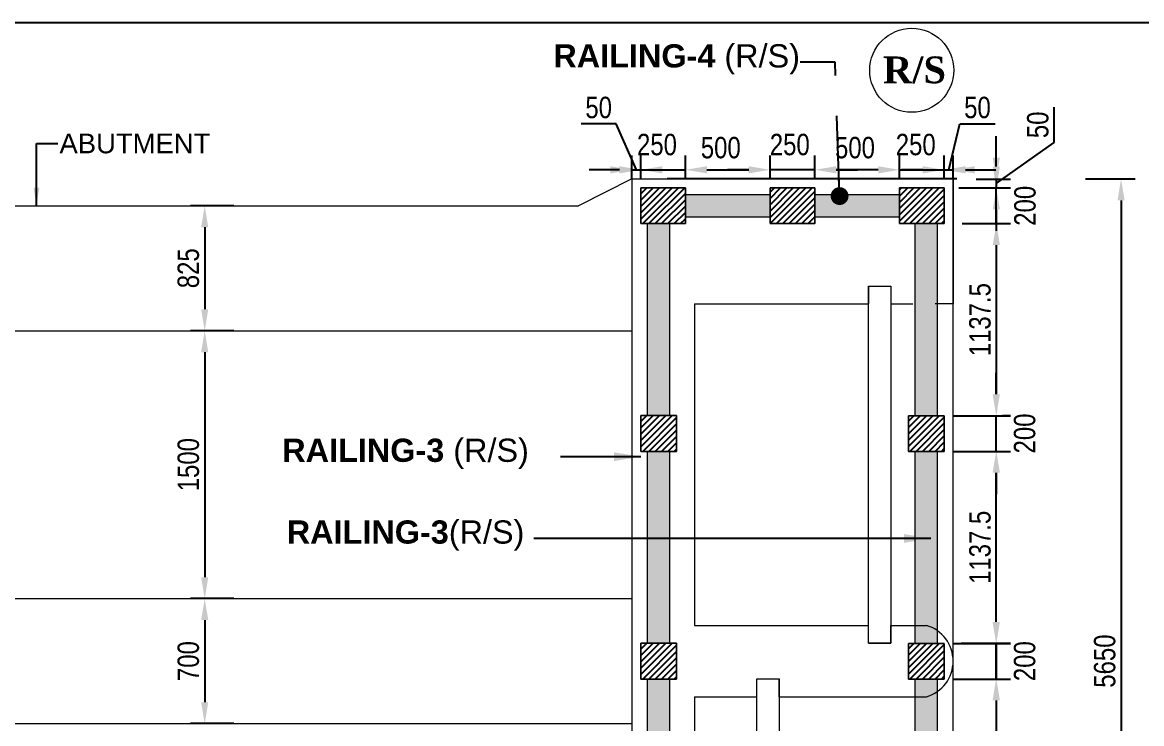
# Model space of a CAD drawing. Extents: x -358915 to 1258323, y -1667244 to -305611.
# Drawn here: x 1101144 to 1107416, y -1471821 to -1467894 of the extents above; entities that cross this region are included whole.
import ezdxf

# ---------------------------------------------------------------- set-up
doc = ezdxf.new("R2010")
doc.units = 0
doc.header["$LTSCALE"] = 300
doc.header["$MEASUREMENT"] = 0
doc.linetypes.add('DASHED', pattern=[0.75, 0.5, -0.25])
doc.linetypes.add('DASHED2', pattern=[9.525, 6.35, -3.175])
doc.layers.get('0').update_dxf_attribs({"linetype": 'CONTINUOUS'})
doc.layers.get('DEFPOINTS').update_dxf_attribs({"linetype": 'CONTINUOUS'})
for name, color, linetype, lineweight in [('Dim', 7, 'CONTINUOUS', 9), ('Dimension', 8, 'CONTINUOUS', 18), ('Railing', 8, 'CONTINUOUS', 0)]:
    doc.layers.add(name, color=color, linetype=linetype, lineweight=lineweight)
doc.layers.add('DOTTED', color=240, linetype='DASHED2')
doc.layers.add('LINE', color=7, linetype='CONTINUOUS')
doc.styles.add('1-2', font='arial.ttf')
doc.styles.add('Arial', font='arial.ttf')
doc.styles.add('DIM', font='isocp3.shx')
doc.styles.add('SH-T2', font='arial.ttf', dxfattribs={"width": 0.8})
doc.styles.add('style1', font='times.ttf')
doc.dimstyles.new('dim_50', dxfattribs={"dimtxt": 100, "dimasz": 100, "dimexe": 50, "dimexo": 30, "dimgap": 30, "dimtad": 1, "dimdec": 0, "dimzin": 0, "dimdsep": 46, "dimtxsty": 'DIM', "dimcen": 0.09, "dimclrd": 5, "dimclre": 5, "dimclrt": 7, "dimadec": 0, "dimazin": 0, "dimtfac": 1, "dimtdec": 0, "dimtmove": 0, "dimatfit": 3, "dimfxl": 1, "dimtolj": 1, "dimtzin": 0, "dimarcsym": 1})
doc.dimstyles.get("Standard").update_dxf_attribs({"dimtxt": 75, "dimasz": 75, "dimexe": 60, "dimexo": 60, "dimgap": 100, "dimtad": 1, "dimdec": 0, "dimzin": 0, "dimdsep": 46, "dimtxsty": 'style1', "dimcen": 0.09, "dimclrd": 5, "dimclre": 5, "dimadec": 0, "dimazin": 0, "dimtfac": 1, "dimtdec": 0, "dimtofl": 0, "dimtmove": 0, "dimatfit": 3, "dimfxl": 1, "dimtolj": 1, "dimtzin": 0, "dimarcsym": 0})

# ---------------------------------------------------------------- blocks, each defined once
blk = doc.blocks.new('*D1250')
at = {"layer": 'DEFPOINTS', "color": 0, "transparency": 16777216}
for p in [(1102378.2, -1468921.1), (1102165.7, -1469621.1), (1102378.2, -1469621.1)]:
    blk.add_point(p, dxfattribs=at)
at = {"layer": 'LINE', "color": 5, "lineweight": -2, "transparency": 16777216}
for p, q in [((1102328.2, -1468921.1), (1102085.7, -1468921.1)), ((1102165.7, -1469041.1), (1102165.7, -1469501.1)), ((1102328.2, -1469621.1), (1102085.7, -1469621.1))]:
    blk.add_line(p, q, dxfattribs=at)
at = {"layer": 'LINE', "color": 5, "transparency": 16777216}
for points in [[(1102145.7, -1469041.1), (1102185.7, -1469041.1), (1102165.7, -1468921.1)], [(1102145.7, -1469501.1), (1102185.7, -1469501.1), (1102165.7, -1469621.1)]]:
    blk.add_solid(points, dxfattribs=at)
at = {"layer": 'LINE', "color": 7, "transparency": 16777216, "insert": (1102074.4, -1469271.1), "char_height": 120, "attachment_point": 5, "rotation": 90, "style": 'SH-T2'}
blk.add_mtext('\\A1;825', dxfattribs=at)
blk = doc.blocks.new('*D1251')
at = {"layer": 'DEFPOINTS', "color": 0, "transparency": 16777216}
for p in [(1102378.2, -1469621.1), (1102165.7, -1471121.1), (1102378.2, -1471121.1)]:
    blk.add_point(p, dxfattribs=at)
at = {"layer": 'LINE', "color": 5, "lineweight": -2, "transparency": 16777216}
for p, q in [((1102328.2, -1469621.1), (1102085.7, -1469621.1)), ((1102165.7, -1469741.1), (1102165.7, -1471001.1)), ((1102328.2, -1471121.1), (1102085.7, -1471121.1))]:
    blk.add_line(p, q, dxfattribs=at)
at = {"layer": 'LINE', "color": 5, "transparency": 16777216}
for points in [[(1102145.7, -1469741.1), (1102185.7, -1469741.1), (1102165.7, -1469621.1)], [(1102145.7, -1471001.1), (1102185.7, -1471001.1), (1102165.7, -1471121.1)]]:
    blk.add_solid(points, dxfattribs=at)
at = {"layer": 'LINE', "color": 7, "transparency": 16777216, "insert": (1102074.4, -1470371.1), "char_height": 120, "attachment_point": 5, "rotation": 90, "style": 'SH-T2'}
blk.add_mtext('\\A1;1500', dxfattribs=at)
blk = doc.blocks.new('*D1252')
at = {"layer": 'DEFPOINTS', "color": 0, "transparency": 16777216}
for p in [(1102378.2, -1471121.1), (1102165.7, -1471821.1), (1102378.2, -1471821.1)]:
    blk.add_point(p, dxfattribs=at)
at = {"layer": 'LINE', "color": 5, "lineweight": -2, "transparency": 16777216}
for p, q in [((1102328.2, -1471121.1), (1102085.7, -1471121.1)), ((1102165.7, -1471241.1), (1102165.7, -1471701.1)), ((1102328.2, -1471821.1), (1102085.7, -1471821.1))]:
    blk.add_line(p, q, dxfattribs=at)
at = {"layer": 'LINE', "color": 5, "transparency": 16777216}
for points in [[(1102145.7, -1471241.1), (1102185.7, -1471241.1), (1102165.7, -1471121.1)], [(1102145.7, -1471701.1), (1102185.7, -1471701.1), (1102165.7, -1471821.1)]]:
    blk.add_solid(points, dxfattribs=at)
at = {"layer": 'LINE', "color": 7, "transparency": 16777216, "insert": (1102074.4, -1471471.1), "char_height": 120, "attachment_point": 5, "rotation": 90, "style": 'SH-T2'}
blk.add_mtext('\\A1;700', dxfattribs=at)
blk = doc.blocks.new('*D1259')
at = {"layer": 'DEFPOINTS', "color": 0, "transparency": 16777216}
for p in [(1106586.6, -1470096.4), (1106600.4, -1470096.4), (1106309.5, -1470296.7)]:
    blk.add_point(p, dxfattribs=at)
at = {"layer": 'LINE', "color": 5, "lineweight": -2, "transparency": 16777216}
for p, q in [((1106600.4, -1469976.4), (1106600.4, -1469856.4)), ((1106600.4, -1470296.7), (1106600.4, -1470096.4)), ((1106636.6, -1470096.4), (1106680.4, -1470096.4)), ((1106359.5, -1470296.7), (1106680.4, -1470296.7)), ((1106600.4, -1470416.7), (1106600.4, -1470536.7))]:
    blk.add_line(p, q, dxfattribs=at)
at = {"layer": 'LINE', "color": 5, "transparency": 16777216}
for points in [[(1106580.4, -1469976.4), (1106620.4, -1469976.4), (1106600.4, -1470096.4)], [(1106580.4, -1470416.7), (1106620.4, -1470416.7), (1106600.4, -1470296.7)]]:
    blk.add_solid(points, dxfattribs=at)
at = {"layer": 'LINE', "color": 7, "transparency": 16777216, "insert": (1106760.6, -1470196.4), "char_height": 120, "attachment_point": 5, "rotation": 90, "style": 'SH-T2'}
blk.add_mtext('\\A1;200', dxfattribs=at)
blk = doc.blocks.new('*D1260')
at = {"layer": 'DEFPOINTS', "color": 0, "transparency": 16777216}
for p in [(1106437.7, -1468771.3), (1106437.7, -1468821.4), (1106601.5, -1468821.4)]:
    blk.add_point(p, dxfattribs=at)
at = {"layer": 'LINE', "color": 5, "lineweight": -2, "transparency": 16777216}
for p, q in [((1106925.7, -1468566.6), (1106925.7, -1468369.5)), ((1106601.5, -1468651.3), (1106601.5, -1468531.3)), ((1106601.5, -1468796.4), (1106925.7, -1468566.6)), ((1106487.7, -1468771.3), (1106681.5, -1468771.3)), ((1106601.5, -1468771.3), (1106601.5, -1468821.4)), ((1106601.5, -1468771.3), (1106601.5, -1468821.4)), ((1106487.7, -1468821.4), (1106681.5, -1468821.4)), ((1106601.5, -1468941.4), (1106601.5, -1469061.4))]:
    blk.add_line(p, q, dxfattribs=at)
at = {"layer": 'LINE', "color": 5, "transparency": 16777216}
for points in [[(1106581.5, -1468651.3), (1106621.5, -1468651.3), (1106601.5, -1468771.3)], [(1106581.5, -1468941.4), (1106621.5, -1468941.4), (1106601.5, -1468821.4)]]:
    blk.add_solid(points, dxfattribs=at)
at = {"layer": 'LINE', "color": 7, "transparency": 16777216, "insert": (1106834.4, -1468468), "char_height": 120, "attachment_point": 5, "rotation": 90, "style": 'SH-T2'}
blk.add_mtext('\\A1;50', dxfattribs=at)
blk = doc.blocks.new('*D1261')
at = {"layer": 'DEFPOINTS', "color": 0, "transparency": 16777216}
for p in [(1106359.5, -1469021.4), (1106309.5, -1470096.7), (1106601.5, -1470096.7)]:
    blk.add_point(p, dxfattribs=at)
at = {"layer": 'LINE', "color": 5, "lineweight": -2, "transparency": 16777216}
for p, q in [((1106409.5, -1469021.4), (1106681.5, -1469021.4)), ((1106601.5, -1469141.4), (1106601.5, -1469976.7)), ((1106359.5, -1470096.7), (1106681.5, -1470096.7))]:
    blk.add_line(p, q, dxfattribs=at)
at = {"layer": 'LINE', "color": 5, "transparency": 16777216}
for points in [[(1106581.5, -1469141.4), (1106621.5, -1469141.4), (1106601.5, -1469021.4)], [(1106581.5, -1469976.7), (1106621.5, -1469976.7), (1106601.5, -1470096.7)]]:
    blk.add_solid(points, dxfattribs=at)
at = {"layer": 'LINE', "color": 7, "transparency": 16777216, "insert": (1106510.2, -1469559.1), "char_height": 120, "attachment_point": 5, "rotation": 90, "style": 'SH-T2'}
blk.add_mtext('\\A1;1137.5', dxfattribs=at)
blk = doc.blocks.new('*D1294')
at = {"layer": 'DEFPOINTS', "color": 0, "transparency": 16777216}
for p in [(1107051.6, -1468771.1), (1107087.8, -1474171.1), (1107300.4, -1474171.1)]:
    blk.add_point(p, dxfattribs=at)
at = {"layer": 'LINE', "color": 5, "lineweight": -2, "transparency": 16777216}
for p, q in [((1107101.6, -1468771.1), (1107380.4, -1468771.1)), ((1107300.4, -1468891.1), (1107300.4, -1474051.1)), ((1107137.8, -1474171.1), (1107380.4, -1474171.1))]:
    blk.add_line(p, q, dxfattribs=at)
at = {"layer": 'LINE', "color": 5, "transparency": 16777216}
for points in [[(1107280.4, -1468891.1), (1107320.4, -1468891.1), (1107300.4, -1468771.1)], [(1107280.4, -1474051.1), (1107320.4, -1474051.1), (1107300.4, -1474171.1)]]:
    blk.add_solid(points, dxfattribs=at)
at = {"layer": 'LINE', "color": 7, "transparency": 16777216, "insert": (1107209.1, -1471471.1), "char_height": 120, "attachment_point": 5, "rotation": 90, "style": 'SH-T2'}
blk.add_mtext('\\A1;5650', dxfattribs=at)
blk = doc.blocks.new('*D1312')
at = {"layer": 'DEFPOINTS', "color": 0, "transparency": 16777216}
for p in [(1106359.5, -1468719.8), (1106309.5, -1468821.9), (1106359.5, -1468821.3)]:
    blk.add_point(p, dxfattribs=at)
at = {"layer": 'LINE', "color": 5, "lineweight": -2, "transparency": 16777216}
for p, q in [((1106334.5, -1468719.8), (1106397.2, -1468462.7)), ((1106397.2, -1468462.7), (1106594.4, -1468462.7)), ((1106309.5, -1468771.9), (1106309.5, -1468639.8)), ((1106359.5, -1468771.3), (1106359.5, -1468639.8)), ((1106189.5, -1468719.8), (1106069.5, -1468719.8)), ((1106309.5, -1468719.8), (1106359.5, -1468719.8)), ((1106309.5, -1468719.8), (1106359.5, -1468719.8)), ((1106479.5, -1468719.8), (1106599.5, -1468719.8))]:
    blk.add_line(p, q, dxfattribs=at)
at = {"layer": 'LINE', "color": 5, "transparency": 16777216}
for points in [[(1106189.5, -1468699.8), (1106189.5, -1468739.8), (1106309.5, -1468719.8)], [(1106479.5, -1468699.8), (1106479.5, -1468739.8), (1106359.5, -1468719.8)]]:
    blk.add_solid(points, dxfattribs=at)
at = {"layer": 'LINE', "color": 7, "transparency": 16777216, "insert": (1106495.8, -1468371.5), "char_height": 120, "attachment_point": 5, "style": 'SH-T2'}
blk.add_mtext('\\A1;50', dxfattribs=at)
blk = doc.blocks.new('*D1313')
at = {"layer": 'DEFPOINTS', "color": 0, "transparency": 16777216}
for p in [(1106309.5, -1468719.8), (1106059.5, -1468821.9), (1106309.5, -1468821.3)]:
    blk.add_point(p, dxfattribs=at)
at = {"layer": 'LINE', "color": 5, "lineweight": -2, "transparency": 16777216}
for p, q in [((1106059.5, -1468771.9), (1106059.5, -1468639.8)), ((1106309.5, -1468771.3), (1106309.5, -1468639.8)), ((1105939.5, -1468719.8), (1105819.5, -1468719.8)), ((1106059.5, -1468719.8), (1106309.5, -1468719.8)), ((1106429.5, -1468719.8), (1106549.5, -1468719.8))]:
    blk.add_line(p, q, dxfattribs=at)
at = {"layer": 'LINE', "color": 5, "transparency": 16777216}
for points in [[(1105939.5, -1468699.8), (1105939.5, -1468739.8), (1106059.5, -1468719.8)], [(1106429.5, -1468699.8), (1106429.5, -1468739.8), (1106309.5, -1468719.8)]]:
    blk.add_solid(points, dxfattribs=at)
at = {"layer": 'LINE', "color": 7, "transparency": 16777216, "insert": (1106149.9, -1468579.1), "char_height": 120, "attachment_point": 5, "style": 'SH-T2'}
blk.add_mtext('\\A1;250', dxfattribs=at)
blk = doc.blocks.new('*D1314')
at = {"layer": 'DEFPOINTS', "color": 0, "transparency": 16777216}
for p in [(1105584.5, -1468719.8), (1105584.5, -1468821.9), (1106059.5, -1468821.9)]:
    blk.add_point(p, dxfattribs=at)
at = {"layer": 'LINE', "color": 5, "lineweight": -2, "transparency": 16777216}
for p, q in [((1105584.5, -1468771.9), (1105584.5, -1468639.8)), ((1106059.5, -1468771.9), (1106059.5, -1468639.8)), ((1105939.5, -1468719.8), (1105704.5, -1468719.8))]:
    blk.add_line(p, q, dxfattribs=at)
at = {"layer": 'LINE', "color": 5, "transparency": 16777216}
for points in [[(1105704.5, -1468699.8), (1105704.5, -1468739.8), (1105584.5, -1468719.8)], [(1105939.5, -1468699.8), (1105939.5, -1468739.8), (1106059.5, -1468719.8)]]:
    blk.add_solid(points, dxfattribs=at)
at = {"layer": 'LINE', "color": 7, "transparency": 16777216, "insert": (1105809.4, -1468596.3), "char_height": 120, "attachment_point": 5, "style": 'SH-T2'}
blk.add_mtext('\\A1;500', dxfattribs=at)
blk = doc.blocks.new('*D1315')
at = {"layer": 'DEFPOINTS', "color": 0, "transparency": 16777216}
for p in [(1105334.5, -1468719.8), (1105334.5, -1468821.3), (1105584.5, -1468821.9)]:
    blk.add_point(p, dxfattribs=at)
at = {"layer": 'LINE', "color": 5, "lineweight": -2, "transparency": 16777216}
for p, q in [((1105334.5, -1468771.3), (1105334.5, -1468639.8)), ((1105584.5, -1468771.9), (1105584.5, -1468639.8)), ((1105214.5, -1468719.8), (1105094.5, -1468719.8)), ((1105584.5, -1468719.8), (1105334.5, -1468719.8)), ((1105704.5, -1468719.8), (1105824.5, -1468719.8))]:
    blk.add_line(p, q, dxfattribs=at)
at = {"layer": 'LINE', "color": 5, "transparency": 16777216}
for points in [[(1105214.5, -1468699.8), (1105214.5, -1468739.8), (1105334.5, -1468719.8)], [(1105704.5, -1468699.8), (1105704.5, -1468739.8), (1105584.5, -1468719.8)]]:
    blk.add_solid(points, dxfattribs=at)
at = {"layer": 'LINE', "color": 7, "transparency": 16777216, "insert": (1105444.1, -1468579.1), "char_height": 120, "attachment_point": 5, "style": 'SH-T2'}
blk.add_mtext('\\A1;250', dxfattribs=at)
blk = doc.blocks.new('*D1316')
at = {"layer": 'DEFPOINTS', "color": 0, "transparency": 16777216}
for p in [(1105334.5, -1468719.8), (1104859.5, -1468821.9), (1105334.5, -1468821.9)]:
    blk.add_point(p, dxfattribs=at)
at = {"layer": 'LINE', "color": 5, "lineweight": -2, "transparency": 16777216}
for p, q in [((1104859.5, -1468771.9), (1104859.5, -1468639.8)), ((1105334.5, -1468771.9), (1105334.5, -1468639.8)), ((1104979.5, -1468719.8), (1105214.5, -1468719.8))]:
    blk.add_line(p, q, dxfattribs=at)
at = {"layer": 'LINE', "color": 5, "transparency": 16777216}
for points in [[(1104979.5, -1468699.8), (1104979.5, -1468739.8), (1104859.5, -1468719.8)], [(1105214.5, -1468699.8), (1105214.5, -1468739.8), (1105334.5, -1468719.8)]]:
    blk.add_solid(points, dxfattribs=at)
at = {"layer": 'LINE', "color": 7, "transparency": 16777216, "insert": (1105057.5, -1468596.3), "char_height": 120, "attachment_point": 5, "style": 'SH-T2'}
blk.add_mtext('\\A1;500', dxfattribs=at)
blk = doc.blocks.new('*D1317')
at = {"layer": 'DEFPOINTS', "color": 0, "transparency": 16777216}
for p in [(1104859.5, -1468719.8), (1104609.5, -1468821.9), (1104859.5, -1468821.3)]:
    blk.add_point(p, dxfattribs=at)
at = {"layer": 'LINE', "color": 5, "lineweight": -2, "transparency": 16777216}
for p, q in [((1104609.5, -1468771.9), (1104609.5, -1468639.8)), ((1104859.5, -1468771.3), (1104859.5, -1468639.8)), ((1104489.5, -1468719.8), (1104369.5, -1468719.8)), ((1104609.5, -1468719.8), (1104859.5, -1468719.8)), ((1104979.5, -1468719.8), (1105099.5, -1468719.8))]:
    blk.add_line(p, q, dxfattribs=at)
at = {"layer": 'LINE', "color": 5, "transparency": 16777216}
for points in [[(1104489.5, -1468699.8), (1104489.5, -1468739.8), (1104609.5, -1468719.8)], [(1104979.5, -1468699.8), (1104979.5, -1468739.8), (1104859.5, -1468719.8)]]:
    blk.add_solid(points, dxfattribs=at)
at = {"layer": 'LINE', "color": 7, "transparency": 16777216, "insert": (1104699.9, -1468579.1), "char_height": 120, "attachment_point": 5, "style": 'SH-T2'}
blk.add_mtext('\\A1;250', dxfattribs=at)
blk = doc.blocks.new('*D1318')
at = {"layer": 'DEFPOINTS', "color": 0, "transparency": 16777216}
for p in [(1104609.5, -1468719.8), (1104559.5, -1468821.9), (1104609.5, -1468821.3)]:
    blk.add_point(p, dxfattribs=at)
at = {"layer": 'LINE', "color": 5, "lineweight": -2, "transparency": 16777216}
for p, q in [((1104471.8, -1468462.7), (1104274.6, -1468462.7)), ((1104584.5, -1468719.8), (1104471.8, -1468462.7)), ((1104559.5, -1468771.9), (1104559.5, -1468639.8)), ((1104609.5, -1468771.3), (1104609.5, -1468639.8)), ((1104439.5, -1468719.8), (1104319.5, -1468719.8)), ((1104559.5, -1468719.8), (1104609.5, -1468719.8)), ((1104559.5, -1468719.8), (1104609.5, -1468719.8)), ((1104729.5, -1468719.8), (1104849.5, -1468719.8))]:
    blk.add_line(p, q, dxfattribs=at)
at = {"layer": 'LINE', "color": 5, "transparency": 16777216}
for points in [[(1104439.5, -1468699.8), (1104439.5, -1468739.8), (1104559.5, -1468719.8)], [(1104729.5, -1468699.8), (1104729.5, -1468739.8), (1104609.5, -1468719.8)]]:
    blk.add_solid(points, dxfattribs=at)
at = {"layer": 'LINE', "color": 7, "transparency": 16777216, "insert": (1104373.2, -1468371.5), "char_height": 120, "attachment_point": 5, "style": 'SH-T2'}
blk.add_mtext('\\A1;50', dxfattribs=at)
blk = doc.blocks.new('*D1319')
at = {"layer": 'DEFPOINTS', "color": 0, "transparency": 16777216}
for p in [(1106309.5, -1470296.7), (1106601.5, -1470296.7), (1106390.9, -1471371.4)]:
    blk.add_point(p, dxfattribs=at)
at = {"layer": 'LINE', "color": 5, "lineweight": -2, "transparency": 16777216}
for p, q in [((1106359.5, -1470296.7), (1106681.5, -1470296.7)), ((1106601.5, -1471251.4), (1106601.5, -1470416.7)), ((1106440.9, -1471371.4), (1106681.5, -1471371.4))]:
    blk.add_line(p, q, dxfattribs=at)
at = {"layer": 'LINE', "color": 5, "transparency": 16777216}
for points in [[(1106581.5, -1470416.7), (1106621.5, -1470416.7), (1106601.5, -1470296.7)], [(1106581.5, -1471251.4), (1106621.5, -1471251.4), (1106601.5, -1471371.4)]]:
    blk.add_solid(points, dxfattribs=at)
at = {"layer": 'LINE', "color": 7, "transparency": 16777216, "insert": (1106510.2, -1470834.1), "char_height": 120, "attachment_point": 5, "rotation": 90, "style": 'SH-T2'}
blk.add_mtext('\\A1;1137.5', dxfattribs=at)
blk = doc.blocks.new('*D1320')
at = {"layer": 'DEFPOINTS', "color": 0, "transparency": 16777216}
for p in [(1106309.5, -1471371.6), (1106353.6, -1471571.4), (1106600.4, -1471571.4)]:
    blk.add_point(p, dxfattribs=at)
at = {"layer": 'LINE', "color": 5, "lineweight": -2, "transparency": 16777216}
for p, q in [((1106600.4, -1471251.6), (1106600.4, -1471131.6)), ((1106359.5, -1471371.6), (1106680.4, -1471371.6)), ((1106600.4, -1471371.6), (1106600.4, -1471571.4)), ((1106403.6, -1471571.4), (1106680.4, -1471571.4)), ((1106600.4, -1471691.4), (1106600.4, -1471811.4))]:
    blk.add_line(p, q, dxfattribs=at)
at = {"layer": 'LINE', "color": 5, "transparency": 16777216}
for points in [[(1106580.4, -1471251.6), (1106620.4, -1471251.6), (1106600.4, -1471371.6)], [(1106580.4, -1471691.4), (1106620.4, -1471691.4), (1106600.4, -1471571.4)]]:
    blk.add_solid(points, dxfattribs=at)
at = {"layer": 'LINE', "color": 7, "transparency": 16777216, "insert": (1106760.6, -1471471.4), "char_height": 120, "attachment_point": 5, "rotation": 90, "style": 'SH-T2'}
blk.add_mtext('\\A1;200', dxfattribs=at)
blk = doc.blocks.new('*D1321')
at = {"layer": 'DEFPOINTS', "color": 0, "transparency": 16777216}
for p in [(1106353.6, -1471371.4), (1106600.4, -1471371.4), (1106309.5, -1471571.6)]:
    blk.add_point(p, dxfattribs=at)
at = {"layer": 'LINE', "color": 5, "lineweight": -2, "transparency": 16777216}
for p, q in [((1106600.4, -1471251.4), (1106600.4, -1471131.4)), ((1106403.6, -1471371.4), (1106680.4, -1471371.4)), ((1106600.4, -1471571.6), (1106600.4, -1471371.4)), ((1106359.5, -1471571.6), (1106680.4, -1471571.6)), ((1106600.4, -1471691.6), (1106600.4, -1471811.6))]:
    blk.add_line(p, q, dxfattribs=at)
at = {"layer": 'LINE', "color": 5, "transparency": 16777216}
for points in [[(1106580.4, -1471251.4), (1106620.4, -1471251.4), (1106600.4, -1471371.4)], [(1106580.4, -1471691.6), (1106620.4, -1471691.6), (1106600.4, -1471571.6)]]:
    blk.add_solid(points, dxfattribs=at)
at = {"layer": 'LINE', "color": 7, "transparency": 16777216, "insert": (1106760.6, -1471471.4), "char_height": 120, "attachment_point": 5, "rotation": 90, "style": 'SH-T2'}
blk.add_mtext('\\A1;200', dxfattribs=at)
blk = doc.blocks.new('*D1322')
at = {"layer": 'DEFPOINTS', "color": 0, "transparency": 16777216}
for p in [(1106390.9, -1471571.4), (1106309.5, -1472646.4), (1106601.5, -1472646.4)]:
    blk.add_point(p, dxfattribs=at)
at = {"layer": 'LINE', "color": 5, "lineweight": -2, "transparency": 16777216}
for p, q in [((1106440.9, -1471571.4), (1106681.5, -1471571.4)), ((1106601.5, -1471691.4), (1106601.5, -1472526.4)), ((1106359.5, -1472646.4), (1106681.5, -1472646.4))]:
    blk.add_line(p, q, dxfattribs=at)
at = {"layer": 'LINE', "color": 5, "transparency": 16777216}
for points in [[(1106581.5, -1471691.4), (1106621.5, -1471691.4), (1106601.5, -1471571.4)], [(1106581.5, -1472526.4), (1106621.5, -1472526.4), (1106601.5, -1472646.4)]]:
    blk.add_solid(points, dxfattribs=at)
at = {"layer": 'LINE', "color": 7, "transparency": 16777216, "insert": (1106510.2, -1472108.9), "char_height": 120, "attachment_point": 5, "rotation": 90, "style": 'SH-T2'}
blk.add_mtext('\\A1;1137.5', dxfattribs=at)
blk = doc.blocks.new('*D1328')
at = {"layer": 'DEFPOINTS', "color": 0, "transparency": 16777216}
for p in [(1106340.8, -1468821.4), (1106601.5, -1468821.4), (1106440.8, -1469021.4)]:
    blk.add_point(p, dxfattribs=at)
at = {"layer": 'LINE', "color": 5, "lineweight": -2, "transparency": 16777216}
for p, q in [((1106601.5, -1468701.4), (1106601.5, -1468581.4)), ((1106390.8, -1468821.4), (1106681.5, -1468821.4)), ((1106601.5, -1469021.4), (1106601.5, -1468821.4)), ((1106490.8, -1469021.4), (1106681.5, -1469021.4)), ((1106601.5, -1469141.4), (1106601.5, -1469261.4))]:
    blk.add_line(p, q, dxfattribs=at)
at = {"layer": 'LINE', "color": 5, "transparency": 16777216}
for points in [[(1106581.5, -1468701.4), (1106621.5, -1468701.4), (1106601.5, -1468821.4)], [(1106581.5, -1469141.4), (1106621.5, -1469141.4), (1106601.5, -1469021.4)]]:
    blk.add_solid(points, dxfattribs=at)
at = {"layer": 'LINE', "color": 7, "transparency": 16777216, "insert": (1106762.5, -1468921.4), "char_height": 120, "attachment_point": 5, "rotation": 90, "style": 'SH-T2'}
blk.add_mtext('\\A1;200', dxfattribs=at)

msp = doc.modelspace()

# ---------------------------------------------------------------- hatches: boundary and pattern name
at = {"layer": 'LINE'}
h = msp.add_hatch(dxfattribs=at)
h.set_pattern_fill('ANSI31', color=5, scale=200, style=0)
h.set_pattern_definition([(45, (1104609.486, -1468996.384), (-17.6777, 17.6777), [])])
h.paths.add_polyline_path([(1104609.5, -1469021.4), (1104859.5, -1469021.4), (1104859.5, -1468821.4), (1104609.5, -1468821.4)])
h = msp.add_hatch(dxfattribs=at)
h.set_pattern_fill('ANSI31', color=5, scale=200, style=0)
h.set_pattern_definition([(45, (1105359.486, -1468996.384), (-17.6777, 17.6777), [])])
h.paths.add_polyline_path([(1105334.5, -1469021.4), (1105584.5, -1469021.4), (1105584.5, -1468821.4), (1105334.5, -1468821.4)])
h = msp.add_hatch(dxfattribs=at)
h.set_pattern_fill('ANSI31', color=5, scale=200, style=0)
h.set_pattern_definition([(45, (1104409.486, -1468996.384), (-17.67767, 17.67767), [])])
h.paths.add_polyline_path([(1106059.5, -1468821.4), (1106059.5, -1469021.4), (1106309.5, -1469021.4), (1106309.5, -1468821.4)])
at = {"layer": 'LINE', "linetype": 'DASHED', "lineweight": 9, "ltscale": 3}
h = msp.add_hatch(color=15, dxfattribs=at)
h.dxf.hatch_style = 1
h.paths.add_polyline_path([(1105334.5, -1468858.9), (1104859.5, -1468858.9), (1104859.5, -1468983.9), (1105334.5, -1468983.9)])
h.paths.add_polyline_path([(1106059.5, -1468858.9), (1105584.5, -1468858.9), (1105584.5, -1468983.9), (1106059.5, -1468983.9)])
h.paths.add_polyline_path([(1104772, -1469021.4), (1104647, -1469021.4), (1104647, -1470096.4), (1104772, -1470096.4)])
h.paths.add_polyline_path([(1106272, -1469021.4), (1106147, -1469021.4), (1106147, -1470096.7), (1106272, -1470096.7)])
h.paths.add_polyline_path([(1106272, -1470296.7), (1106147, -1470296.7), (1106147, -1471271.1), (1106209.5, -1471271.1, -0.083912), (1106272, -1471301.4)])
h.paths.add_polyline_path([(1104772, -1470296.4), (1104647, -1470296.4), (1104647, -1471371.4), (1104772, -1471371.4)])
h.paths.add_polyline_path([(1106272, -1471301.4, 0.083912), (1106209.5, -1471271.1), (1106147, -1471271.1), (1106147, -1471371.6), (1106272, -1471371.6)])
h.paths.add_polyline_path([(1106272, -1471571.6), (1106147, -1471571.6), (1106147, -1471671.1), (1106209.9, -1471671.1, 0.083396), (1106272, -1471640.9)])
h.paths.add_polyline_path([(1104772, -1471571.4), (1104647, -1471571.4), (1104647, -1472646.4), (1104772, -1472646.4)])
h.paths.add_polyline_path([(1104772, -1472846.4), (1104647, -1472846.4), (1104647, -1473921.1), (1104772, -1473921.1)])
h.paths.add_polyline_path([(1106272, -1471640.9, -0.083396), (1106209.9, -1471671.1), (1106147, -1471671.1), (1106147, -1472646.4), (1106272, -1472646.4)])
h.paths.add_polyline_path([(1106272, -1472846.4), (1106184.5, -1472846.4), (1106147, -1472846.4), (1106147, -1473471.1), (1106272, -1473471.1)])
h.paths.add_polyline_path([(1106272, -1473471.1), (1106147, -1473471.1), (1106147, -1473921.4), (1106272, -1473921.4)])
h.paths.add_polyline_path([(1106109.5, -1473958.6), (1105534.5, -1473958.6), (1105534.5, -1474083.6), (1106109.5, -1474083.6)])
h.paths.add_polyline_path([(1105334.5, -1473958.6), (1104809.5, -1473958.6), (1104809.5, -1474083.6), (1105334.5, -1474083.6)])
at = {"layer": 'LINE'}
h = msp.add_hatch(dxfattribs=at)
h.set_pattern_fill('ANSI31', color=5, scale=200, style=0)
h.set_pattern_definition([(45, (1104609.486, -1470271.384), (-17.6777, 17.6777), [])])
h.paths.add_polyline_path([(1104609.5, -1470096.4), (1104609.5, -1470296.4), (1104809.5, -1470296.4), (1104809.5, -1470096.4)])
h = msp.add_hatch(dxfattribs=at)
h.set_pattern_fill('ANSI31', color=5, scale=200, style=0)
h.set_pattern_definition([(45, (1104409.487, -1470271.742), (-17.67767, 17.67767), [])])
h.paths.add_polyline_path([(1106309.5, -1470096.7), (1106109.5, -1470096.7), (1106109.5, -1470296.7), (1106309.5, -1470296.7)])
h = msp.add_hatch(dxfattribs=at)
h.set_pattern_fill('ANSI31', color=5, scale=200, style=0)
h.set_pattern_definition([(45, (1104609.486, -1471546.384), (-17.6777, 17.6777), [])])
h.paths.add_polyline_path([(1104609.5, -1471371.4), (1104609.5, -1471571.4), (1104809.5, -1471571.4), (1104809.5, -1471371.4)])
h = msp.add_hatch(dxfattribs=at)
h.set_pattern_fill('ANSI31', color=5, scale=200, style=0)
h.set_pattern_definition([(45, (1104409.488, -1471546.628), (-17.67767, 17.67767), [])])
h.paths.add_polyline_path([(1106309.5, -1471371.6), (1106109.5, -1471371.6), (1106109.5, -1471571.6), (1106309.5, -1471571.6)])

# ---------------------------------------------------------------- linework, layer by layer
at = {"color": 7, "elevation": 0}
msp.add_lwpolyline([(1106379.5, -1468771.1), (1104757, -1468771.1)], dxfattribs=at)
at = {"color": 7, "linetype": 'DASHED', "lineweight": 9, "ltscale": 3, "elevation": 0}
for points in [[(1104859.5, -1469021.4), (1104609.5, -1469021.4), (1104609.5, -1468821.4), (1104859.5, -1468821.4)], [(1105584.5, -1469021.4), (1105334.5, -1469021.4), (1105334.5, -1468821.4), (1105584.5, -1468821.4)], [(1106059.5, -1469021.4), (1106309.5, -1469021.4), (1106309.5, -1468821.4), (1106059.5, -1468821.4)], [(1104809.5, -1470296.4), (1104609.5, -1470296.4), (1104609.5, -1470096.4), (1104809.5, -1470096.4)], [(1106109.5, -1470296.7), (1106309.5, -1470296.7), (1106309.5, -1470096.7), (1106109.5, -1470096.7)], [(1104809.5, -1471571.4), (1104609.5, -1471571.4), (1104609.5, -1471371.4), (1104809.5, -1471371.4)], [(1106109.5, -1471571.6), (1106309.5, -1471571.6), (1106309.5, -1471371.6), (1106109.5, -1471371.6)]]:
    msp.add_lwpolyline(points, close=True, dxfattribs=at)
at = {"layer": 'Dim', "color": 7, "ltscale": 500}
for p, q in [((1104859.5, -1468858.9), (1105334.5, -1468858.9)), ((1105584.5, -1468858.9), (1106059.5, -1468858.9)), ((1104647, -1470096.4), (1104647, -1469021.4)), ((1104772, -1470096.4), (1104772, -1469021.4)), ((1104859.5, -1468983.9), (1105334.5, -1468983.9)), ((1105584.5, -1468983.9), (1106059.5, -1468983.9)), ((1106147, -1470096.7), (1106147, -1469021.4)), ((1106272, -1470096.7), (1106272, -1469021.4)), ((1104647, -1471371.4), (1104647, -1470296.4)), ((1104772, -1471371.4), (1104772, -1470296.4)), ((1106147, -1471371.6), (1106147, -1470296.7)), ((1106272, -1471371.6), (1106272, -1470296.7)), ((1104647, -1472646.4), (1104647, -1471571.4)), ((1104772, -1472646.4), (1104772, -1471571.4)), ((1106147, -1472646.4), (1106147, -1471571.6)), ((1106272, -1472646.4), (1106272, -1471571.6))]:
    msp.add_line(p, q, dxfattribs=at)
at = {"layer": 'Dim', "color": 7, "ltscale": 500, "elevation": 0}
msp.add_lwpolyline([(1104559.5, -1474171.1), (1106359.5, -1474171.1), (1106359.5, -1468771.1), (1104559.5, -1468771.4)], close=True, dxfattribs=at)
at = {"layer": 'Dim', "color": 0, "ltscale": 50}
msp.add_circle((1106127.4, -1468162.6, 0), 235.2, dxfattribs=at)
at = {"layer": 'DOTTED', "color": 0, "linetype": 'DASHED', "lineweight": 20, "ltscale": 1000000.0}
for p, q in [((1098560, -1468921.1), (1104259.7, -1468921)), ((1098560, -1471121.1), (1104559.5, -1471121.1)), ((1098560, -1471821.1), (1104557.5, -1471821.1))]:
    msp.add_line(p, q, dxfattribs=at)
at = {"layer": 'DOTTED', "color": 0, "linetype": 'DASHED', "lineweight": 20, "ltscale": 1000000.0, "elevation": 0}
for points in [[(1104559.5, -1468771.1), (1104259.7, -1468921)], [(1098560, -1469621.2), (1104559.5, -1469621.1)]]:
    msp.add_lwpolyline(points, dxfattribs=at)
at = {"layer": 'LINE'}
msp.add_lwpolyline([(1123899.8, -1488297), (1095047.5, -1488297), (1095047.5, -1467894.3), (1123899.8, -1467894.3)], close=True, dxfattribs=at)
at = {"layer": 'LINE', "lineweight": 18, "elevation": 0}
msp.add_lwpolyline([(1105452.5, -1468178.9), (1105452.5, -1468179.1)], dxfattribs=at)
at = {"layer": 'LINE', "lineweight": 18, "ltscale": 2, "elevation": 0}
for points in [[(1104559.5, -1468771.1), (1106359.5, -1468771.1)], [(1104559.5, -1468771.1), (1104559.5, -1474171.1)], [(1106359.5, -1468771.1), (1106359.5, -1469471.1)], [(1106359.5, -1471471.1), (1106359.5, -1471471.2)]]:
    msp.add_lwpolyline(points, dxfattribs=at)
at = {"layer": 'LINE', "color": 8, "linetype": 'DASHED2', "lineweight": 18, "ltscale": 2000, "elevation": 0}
for points in [[(1105884.5, -1469371.1), (1106009.5, -1469371.1)], [(1105884.5, -1469371.1), (1105884.5, -1469471.1)], [(1106009.5, -1469371.1), (1106009.5, -1469471.1)], [(1104909.5, -1469471.1), (1105884.5, -1469471.1)], [(1104909.5, -1469471.1), (1104909.5, -1471271.1)], [(1106009.5, -1469471.1), (1106134.5, -1469471.1)], [(1104909.5, -1471271.1), (1105884.5, -1471271.1)], [(1105884.5, -1471371.1), (1105884.5, -1471271.1)], [(1106009.5, -1471271.1), (1106209.5, -1471271.1)], [(1106009.5, -1471371.1), (1106009.5, -1471271.1)], [(1105884.5, -1471371.1), (1106009.5, -1471371.1)], [(1105259.5, -1471571.1), (1105384.5, -1471571.1)], [(1105259.5, -1471671.1), (1105259.5, -1471571.1)], [(1105384.5, -1471671.1), (1105384.5, -1471571.1)], [(1104909.5, -1471671.1), (1105259.5, -1471671.1)], [(1104909.5, -1471671.1), (1104909.5, -1473471.1)], [(1105384.5, -1471671.1), (1106209.9, -1471671.1)]]:
    msp.add_lwpolyline(points, dxfattribs=at)
for points in [[(1105884.5, -1469371.1), (1106009.5, -1469371.1), (1106009.5, -1471371.1), (1105884.5, -1471371.1)], [(1105259.5, -1471571.1), (1105384.5, -1471571.1), (1105384.5, -1473571.1), (1105259.5, -1473571.1)]]:
    msp.add_lwpolyline(points, close=True, dxfattribs=at)
at = {"layer": 'LINE', "linetype": 'DASHED2', "lineweight": 18, "ltscale": 2000, "elevation": 0}
msp.add_lwpolyline([(1106359.5, -1469471.1), (1106259.5, -1469471.1)], dxfattribs=at)
at = {"layer": 'LINE', "lineweight": 18, "ltscale": 2}
msp.add_arc((1106151.1, -1471471.1), 208.4, 286.27673, 73.72327, dxfattribs=at)
at = {"layer": 'Railing', "color": 7, "ltscale": 500, "elevation": 0}
for points in [[(1104609.5, -1469021.4), (1104859.5, -1469021.4), (1104859.5, -1468821.4), (1104609.5, -1468821.4)], [(1105334.5, -1469021.4), (1105584.5, -1469021.4), (1105584.5, -1468821.4), (1105334.5, -1468821.4)], [(1106309.5, -1469021.4), (1106059.5, -1469021.4), (1106059.5, -1468821.4), (1106309.5, -1468821.4)], [(1104609.5, -1470296.4), (1104809.5, -1470296.4), (1104809.5, -1470096.4), (1104609.5, -1470096.4)], [(1106309.5, -1470296.7), (1106109.5, -1470296.7), (1106109.5, -1470096.7), (1106309.5, -1470096.7)], [(1104609.5, -1471571.4), (1104809.5, -1471571.4), (1104809.5, -1471371.4), (1104609.5, -1471371.4)], [(1106309.5, -1471571.6), (1106109.5, -1471571.6), (1106109.5, -1471371.6), (1106309.5, -1471371.6)]]:
    msp.add_lwpolyline(points, close=True, dxfattribs=at)

# ---------------------------------------------------------------- texts
at = {"layer": 'Dimension', "color": 1, "lineweight": 13, "ltscale": 2, "insert": (1106143, -1468161.1), "char_height": 150, "attachment_point": 5, "style": '1-2'}
msp.add_mtext('{\\fTimes New Roman|b1|i0|c0|p18;R/S}', dxfattribs=at)
at = {"layer": 'LINE', "color": 4, "attachment_point": 5, "style": 'Arial'}
for s, insert, char_height, width in [('{\\fArial|b1|i0|c0|p34;RAILING-4 }(R/S)', (1104810.3, -1468101.3), 130, 2453.389), ('{\\C7;ABUTMENT}', (1101774.6, -1468573), 110, 1697.594), ('{\\fArial|b1|i0|c0|p34;RAILING-3 }(R/S)', (1103291.2, -1470309.9), 130, 1697.594), ('{\\fArial|b1|i0|c0|p34;RAILING-3}(R/S)', (1103291.2, -1470767.7), 130, 1697.594)]:
    msp.add_mtext(s, dxfattribs=dict(at, insert=insert, char_height=char_height, width=width))

# ---------------------------------------------------------------- dimensions: what is measured, and where the dimension line sits
at = {"layer": 'LINE', "color": 0}
for base, p1, p2, text, override, picture, middle in [((1104609.5, -1468719.8), (1104559.5, -1468821.9), (1104609.5, -1468821.3), '50', {"dimtxt": 120, "dimasz": 120, "dimexe": 80, "dimexo": 50, "dimtxsty": 'SH-T2', "dimtmove": 1}, '*D1318', (1104441.8, -1468462.7)), ((1105334.5, -1468719.8), (1104859.5, -1468821.9), (1105334.5, -1468821.9), '500', {"dimtxt": 120, "dimasz": 120, "dimexe": 80, "dimexo": 50, "dimtxsty": 'SH-T2', "dimtmove": 2}, '*D1316', (1105057.5, -1468596.3))]:
    dim = msp.add_linear_dim(base=base, p1=p1, p2=p2, text=text, dimstyle='dim_50', override=override, dxfattribs=at)
    dim.commit()
    dim.dimension.update_dxf_attribs({"geometry": picture, "text_midpoint": middle, "dimtype": 160})
for base, p1, p2, angle, text, override, picture, middle in [((1106359.5, -1468719.8), (1106309.5, -1468821.9), (1106359.5, -1468821.3), 180, '50', {"dimtxt": 120, "dimasz": 120, "dimexe": 80, "dimexo": 50, "dimtxsty": 'SH-T2', "dimtmove": 1}, '*D1312', (1106427.2, -1468462.7)), ((1106601.5, -1468821.4), (1106437.7, -1468771.3), (1106437.7, -1468821.4), 90, '50', {"dimtxt": 120, "dimasz": 120, "dimexe": 80, "dimexo": 50, "dimtxsty": 'SH-T2', "dimtmove": 1}, '*D1260', (1106925.7, -1468536.6)), ((1105584.5, -1468719.8), (1106059.5, -1468821.9), (1105584.5, -1468821.9), 180, '500', {"dimtxt": 120, "dimasz": 120, "dimexe": 80, "dimexo": 50, "dimtxsty": 'SH-T2', "dimtmove": 2}, '*D1314', (1105809.4, -1468596.3))]:
    dim = msp.add_linear_dim(base=base, p1=p1, p2=p2, angle=angle, text=text, dimstyle='dim_50', override=override, dxfattribs=at)
    dim.commit()
    dim.dimension.update_dxf_attribs({"geometry": picture, "text_midpoint": middle, "dimtype": 160})
for base, p1, p2, picture, middle in [((1104859.5, -1468719.8), (1104609.5, -1468821.9), (1104859.5, -1468821.3), '*D1317', (1104699.9, -1468579.1)), ((1106309.5, -1468719.8), (1106059.5, -1468821.9), (1106309.5, -1468821.3), '*D1313', (1106149.9, -1468579.1))]:
    dim = msp.add_linear_dim(base=base, p1=p1, p2=p2, dimstyle='dim_50', override={"dimtxt": 120, "dimasz": 120, "dimexe": 80, "dimexo": 50, "dimtxsty": 'SH-T2', "dimtmove": 2}, dxfattribs=at)
    dim.commit()
    dim.dimension.update_dxf_attribs({"geometry": picture, "text_midpoint": middle, "dimtype": 160})
for base, p1, p2, angle, picture, middle in [((1105334.5, -1468719.8), (1105584.5, -1468821.9), (1105334.5, -1468821.3), 180, '*D1315', (1105444.1, -1468579.1)), ((1106601.5, -1468821.4), (1106440.8, -1469021.4), (1106340.8, -1468821.4), 270, '*D1328', (1106762.5, -1468921.4)), ((1106600.4, -1470096.4), (1106309.5, -1470296.7), (1106586.6, -1470096.4), 270, '*D1259', (1106760.6, -1470196.4)), ((1106600.4, -1471371.4), (1106309.5, -1471571.6), (1106353.6, -1471371.4), 270, '*D1321', (1106760.6, -1471471.4)), ((1106600.4, -1471571.4), (1106309.5, -1471371.6), (1106353.6, -1471571.4), 90, '*D1320', (1106760.6, -1471471.4))]:
    dim = msp.add_linear_dim(base=base, p1=p1, p2=p2, angle=angle, dimstyle='dim_50', override={"dimtxt": 120, "dimasz": 120, "dimexe": 80, "dimexo": 50, "dimtxsty": 'SH-T2', "dimtmove": 2}, dxfattribs=at)
    dim.commit()
    dim.dimension.update_dxf_attribs({"geometry": picture, "text_midpoint": middle, "dimtype": 160})
for base, p1, p2, angle, text, picture, middle in [((1107300.4, -1474171.1), (1107051.6, -1468771.1), (1107087.8, -1474171.1), 90, '5650', '*D1294', (1107209.1, -1471471.1)), ((1102165.7, -1469621.1), (1102378.2, -1468921.1), (1102378.2, -1469621.1), 90, '825', '*D1250', (1102074.4, -1469271.1)), ((1106601.5, -1470096.7), (1106359.5, -1469021.4), (1106309.5, -1470096.7), 90, '1137.5', '*D1261', (1106510.2, -1469559.1)), ((1106601.5, -1470296.7), (1106390.9, -1471371.4), (1106309.5, -1470296.7), 270, '1137.5', '*D1319', (1106510.2, -1470834.1)), ((1102165.7, -1471821.1), (1102378.2, -1471121.1), (1102378.2, -1471821.1), 90, '700', '*D1252', (1102074.4, -1471471.1)), ((1106601.5, -1472646.4), (1106390.9, -1471571.4), (1106309.5, -1472646.4), 90, '1137.5', '*D1322', (1106510.2, -1472108.9))]:
    dim = msp.add_linear_dim(base=base, p1=p1, p2=p2, angle=angle, text=text, dimstyle='dim_50', override={"dimtxt": 120, "dimasz": 120, "dimexe": 80, "dimexo": 50, "dimtxsty": 'SH-T2'}, dxfattribs=at)
    dim.commit()
    dim.dimension.update_dxf_attribs({"geometry": picture, "text_midpoint": middle})
dim = msp.add_linear_dim(base=(1102165.7, -1471121.1), p1=(1102378.2, -1469621.1), p2=(1102378.2, -1471121.1), angle=90, dimstyle='dim_50', override={"dimtxt": 120, "dimasz": 120, "dimexe": 80, "dimexo": 50, "dimtxsty": 'SH-T2'}, dxfattribs=at)
dim.commit()
dim.dimension.update_dxf_attribs({"geometry": '*D1251', "text_midpoint": (1102074.4, -1470371.1)})

# ---------------------------------------------------------------- leaders
at = {"layer": 'Dim', "linetype": 'DASHED', "lineweight": 9, "ltscale": 3}
for points, override in [([(1105723.3, -1468866.9), (1105698.3, -1468117.5), (1105501.9, -1468117.5)], {"dimasz": 100, "dimtad": 0, "dimldrblk": 'Dot', "dimfxl": 4}), ([(1104609.5, -1470326.3), (1104009.1, -1470326.3)], {"dimasz": 150, "dimgap": 12, "dimtad": 0, "dimfxl": 4})]:
    msp.add_leader(points, dimstyle='Standard', override=override, dxfattribs=at)
at = {"layer": 'Dim', "lineweight": 18}
msp.add_leader([(1101222.8, -1468919.3), (1101222.9, -1468573), (1101343.6, -1468573)], dimstyle='dim_50', dxfattribs=at)
msp.add_leader([(1101222.8, -1468919.3), (1101222.9, -1468573), (1101343.6, -1468573)], dimstyle='dim_50', dxfattribs=at)
at = {"layer": 'Dim', "lineweight": 9, "ltscale": 3}
msp.add_leader([(1106234.5, -1470784.4), (1104009.1, -1470784)], dimstyle='Standard', override={"dimasz": 150, "dimgap": 12, "dimtad": 0, "dimfxl": 4}, dxfattribs=at)

doc.saveas('drawing.dxf')
